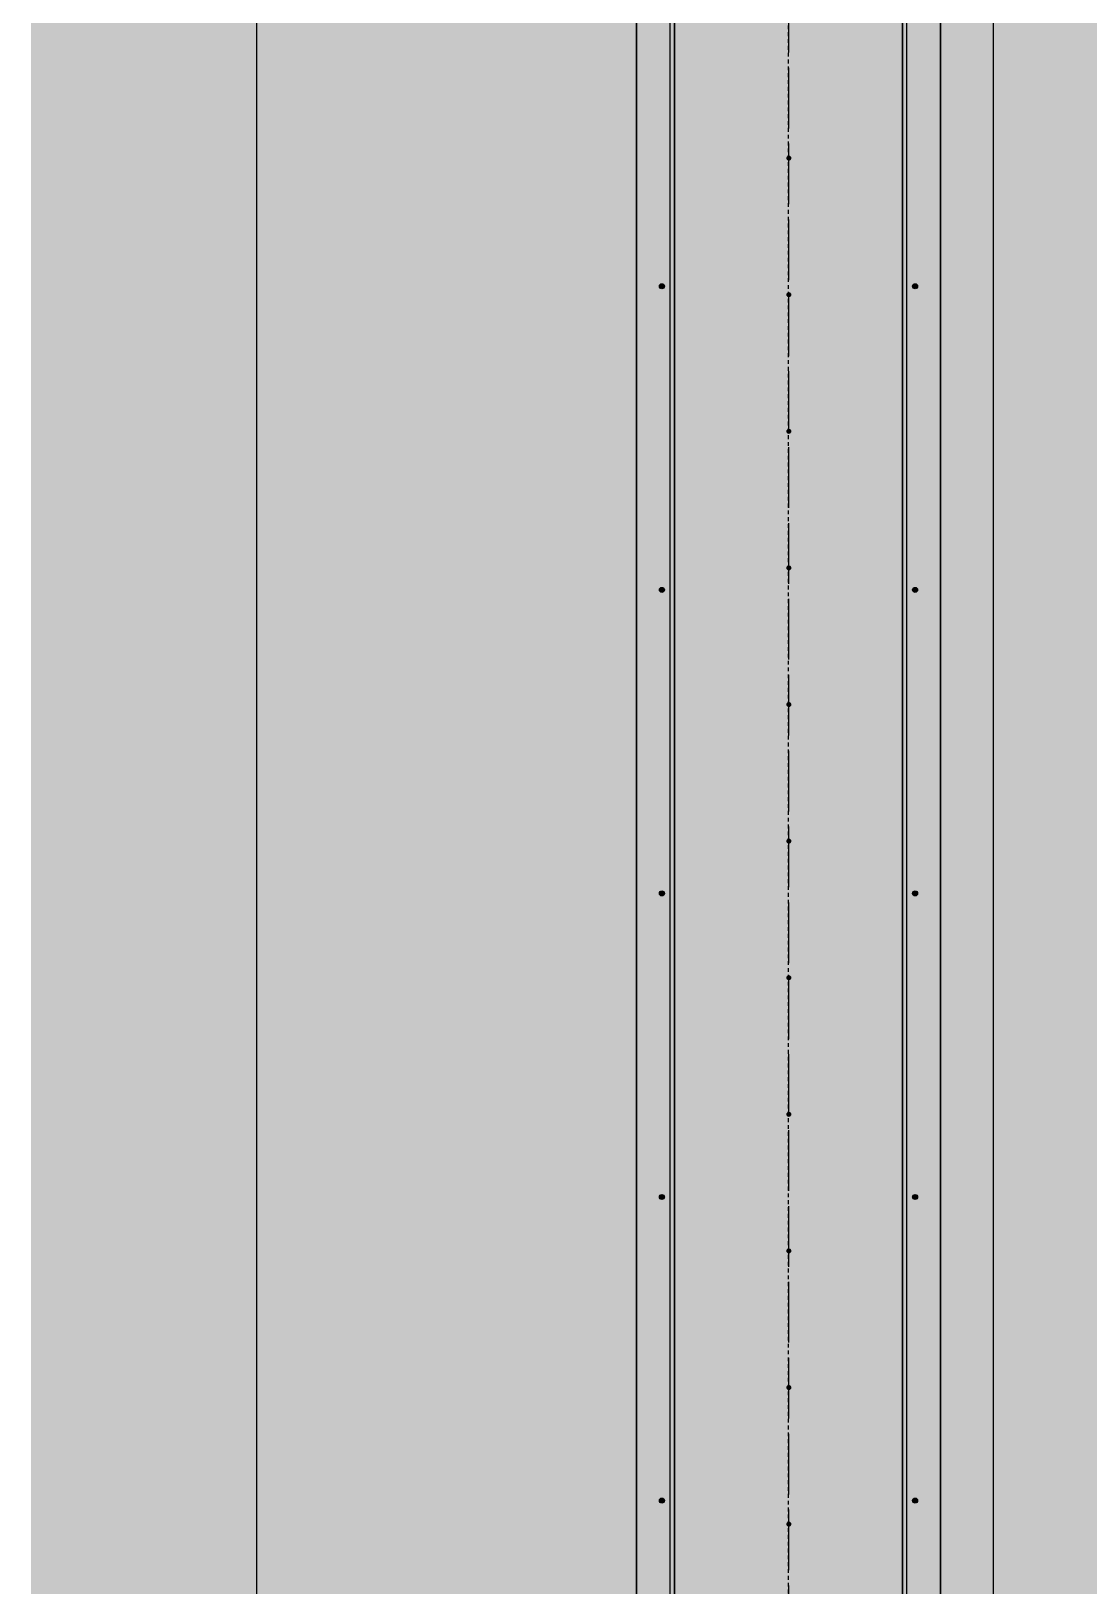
# Model space of a CAD drawing. Header units: millimetres. Extents: x 457 to 3457, y 154 to 6041.
# Drawn here: x 821.4 to 1030.4, y 2275.1 to 2582.4 of the extents above; entities that cross this region are included whole.
import ezdxf

# ---------------------------------------------------------------- set-up
doc = ezdxf.new("R2010")
doc.units = ezdxf.units.MM
doc.linetypes.add('ACAD_ISO02W100', pattern=[15, 12, -3])
doc.linetypes.add('JIS_02_0.7', pattern=[1.35, 0.75, -0.6])
for name, color, linetype in [('4E', 7, 'Continuous'), ('Background', 7, 'Continuous'), ('Baliz', 7, 'Continuous'), ('Lines Runway', 7, 'Continuous'), ('NoUSAR', 7, 'Continuous'), ('RUNWAYS', 7, 'Continuous'), ('TAXIWAYS', 7, 'Continuous')]:
    doc.layers.add(name, color=color, linetype=linetype)

# ---------------------------------------------------------------- blocks, each defined once
blk = doc.blocks.new('*U595')
at = {"layer": 'Baliz', "transparency": 33554687}
h = blk.add_hatch(color=256, dxfattribs=at)
h.dxf.hatch_style = 1
h.set_gradient(color1=(255, 0, 0), color2=(153, 27, 30), name='INVSPHERICAL')
h.paths.add_polyline_path([(-0.5, 0, 1), (0.5, 0, 1)])
at = {"layer": 'Baliz'}
blk.add_circle((0, 0), 0.5, dxfattribs=at)
blk = doc.blocks.new('*U596')
at = {"layer": 'Baliz', "color": 0, "linetype": 'ByBlock', "lineweight": -2, "transparency": 16777216}
for p in [(-50, 120), (0, 120), (-50, 60), (0, 60), (-50, 0), (0, 0)]:
    blk.add_blockref('*U595', p, dxfattribs=at)
blk = doc.blocks.new('*U401')
at = {"layer": 'Baliz'}
blk.add_blockref('*U596', (25, -60), dxfattribs=at)
blk = doc.blocks.new('*U402')
at = {"layer": 'Baliz', "color": 0, "linetype": 'ByBlock', "lineweight": -2, "transparency": 16777216}
for p in [(0, 1080), (0, 1020), (0, 960), (0, 900), (0, 840), (0, 780), (0, 720)]:
    blk.add_blockref('*U401', p, dxfattribs=at)
blk = doc.blocks.new('*U429')
at = {"layer": 'Baliz', "true_color": 0xffffff, "transparency": 33554687}
h = blk.add_hatch(color=7, dxfattribs=at)
h.dxf.hatch_style = 1
h.paths.add_polyline_path([(0, 0.5), (0, -0.5, 0.414214), (0.5, 0, 0.414214)])
h.paths.add_polyline_path([(0, 0.5, 0.414214), (-0.5, 0, 0.414214), (0, -0.5)])
blk = doc.blocks.new('*U430')
at = {"layer": 'Baliz', "color": 0, "linetype": 'ByBlock', "lineweight": -2, "transparency": 16777216}
for p in [(0, 1134), (0, 1107), (0, 1080), (0, 1053), (0, 1026), (0, 999), (0, 972), (0, 945), (0, 918), (0, 891), (0, 864)]:
    blk.add_blockref('*U429', p, dxfattribs=at)
blk = doc.blocks.new('*U627')
at = {"layer": 'Baliz', "transparency": 33554687}
h = blk.add_hatch(color=256, dxfattribs=at)
h.dxf.hatch_style = 1
h.set_gradient(color1=(255, 0, 0), color2=(153, 27, 30), name='INVSPHERICAL')
h.paths.add_polyline_path([(-0.5, 0, 1), (0.5, 0, 1)])
at = {"layer": 'Baliz'}
blk.add_circle((0, 0), 0.5, dxfattribs=at)
blk = doc.blocks.new('*U628')
at = {"layer": 'Baliz', "color": 0, "linetype": 'ByBlock', "lineweight": -2, "transparency": 16777216}
for p in [(-50, 120), (0, 120), (-50, 60), (0, 60), (-50, 0), (0, 0)]:
    blk.add_blockref('*U627', p, dxfattribs=at)
blk = doc.blocks.new('*U552')
at = {"layer": 'Baliz'}
blk.add_blockref('*U628', (25, -60), dxfattribs=at)
blk = doc.blocks.new('*U553')
at = {"layer": 'Baliz', "color": 0, "linetype": 'ByBlock', "lineweight": -2, "transparency": 16777216}
for p in [(0, 1080), (0, 1020), (0, 960), (0, 900), (0, 840), (0, 780), (0, 720)]:
    blk.add_blockref('*U552', p, dxfattribs=at)
blk = doc.blocks.new('*U543')
at = {"layer": 'Baliz', "true_color": 0xffffff, "transparency": 33554687}
h = blk.add_hatch(color=7, dxfattribs=at)
h.dxf.hatch_style = 1
h.paths.add_polyline_path([(0, 0.5), (0, -0.5, 0.414214), (0.5, 0, 0.414214)])
h.paths.add_polyline_path([(0, 0.5, 0.414214), (-0.5, 0, 0.414214), (0, -0.5)])
blk = doc.blocks.new('*U544')
at = {"layer": 'Baliz', "color": 0, "linetype": 'ByBlock', "lineweight": -2, "transparency": 16777216}
for p in [(0, 1134), (0, 1107), (0, 1080), (0, 1053), (0, 1026), (0, 999), (0, 972), (0, 945), (0, 918), (0, 891), (0, 864)]:
    blk.add_blockref('*U543', p, dxfattribs=at)
blk = doc.blocks.new('TOT')
at = {"layer": '4E', "true_color": 0x136734, "transparency": 33554687}
h = blk.add_hatch(color=116, dxfattribs=at)
h.dxf.hatch_style = 1
h.paths.add_polyline_path([(-914.35, -1391.777), (-914.35, -1241.793), (-944.35, -1091.793), (-944.35, 488.207), (-989.35, 488.207), (-989.35, 488.207), (-989.35, -1751.793), (-914.484, -1751.793)])
h.paths.add_polyline_path([(-764.216, -1751.793), (-764.339, -1421.793), (-764.35, -1421.793), (-764.35, -1241.793), (-734.35, -1091.793), (-734.35, 488.207), (-689.35, 488.207), (-689.35, -1751.793)])
h.paths.add_polyline_path([(-689.35, 2728.207), (-764.216, 2728.207), (-764.35, 2368.191), (-764.35, 2218.207), (-734.35, 2068.207), (-734.35, 488.207), (-689.35, 488.207)])
h.paths.add_polyline_path([(178.054, -1987.847), (178.054, -2017.63), (187.415, -2017.63), (187.415, -1987.847)], flags=9)
h.paths.add_polyline_path([(195.371, -1686.485), (223.214, -1686.485), (223.214, -1677.124), (195.371, -1677.124)], flags=9)
h.paths.add_polyline_path([(219.159, -2046.334), (249.331, -2046.334), (249.331, -2036.973), (219.159, -2036.973)], flags=9)
at = {"layer": '4E', "true_color": 0x939598, "transparency": 33554687}
h = blk.add_hatch(color=252, dxfattribs=at)
h.dxf.hatch_style = 1
h.paths.add_polyline_path([(-869.753, 487.987), (-944.753, 487.987), (-944.753, -1092.013), (-914.753, -1242.013), (-914.753, -1392.013), (-869.753, -1392.013)])
h.paths.add_polyline_path([(-862.253, -1392.013), (-914.753, -1392.013), (-914.753, -1422.013), (-914.363, -1422.013), (-862.253, -1422.013)])
h.paths.add_polyline_path([(-764.753, -1392.013), (-817.253, -1392.013), (-817.253, -1422.013), (-764.753, -1422.013)])
h.paths.add_polyline_path([(-734.753, -1092.013), (-734.753, 487.987), (-809.753, 487.987), (-809.753, -1392.013), (-764.753, -1392.013), (-764.753, -1242.013)])
h.paths.add_polyline_path([(-869.753, 2367.987), (-914.753, 2367.987), (-914.753, 2217.987), (-944.753, 2067.987), (-944.753, 487.987), (-869.753, 487.987)])
h.paths.add_polyline_path([(-764.753, 2367.987), (-809.753, 2367.987), (-809.753, 487.987), (-734.753, 487.987), (-734.753, 2067.987), (-764.753, 2217.987)])
h.paths.add_polyline_path([(-764.753, 2397.987), (-817.253, 2397.987), (-817.253, 2367.987), (-764.753, 2367.987)])
h.paths.add_polyline_path([(-862.253, 2397.987), (-914.753, 2397.987), (-914.753, 2367.987), (-869.753, 2367.987), (-862.253, 2367.987)])
at = {"layer": '4E', "true_color": 0x383838, "transparency": 33554687}
h = blk.add_hatch(color=250, dxfattribs=at)
h.dxf.hatch_style = 1
h.paths.add_polyline_path([(-869.753, 2367.987), (-862.253, 2367.987), (-862.253, -1392.013), (-869.753, -1392.013)])
at = {"layer": '4E', "true_color": 0x000000, "transparency": 33554687}
h = blk.add_hatch(color=18, dxfattribs=at)
h.dxf.hatch_style = 1
h.paths.add_polyline_path([(-862.253, -1392.013), (-839.753, -1392.013), (-839.753, 487.987), (-862.253, 487.987)])
h.paths.add_polyline_path([(-839.753, 2367.987), (-862.253, 2367.987), (-862.253, 487.987), (-839.753, 487.987)])
h = blk.add_hatch(color=18, dxfattribs=at)
h.dxf.hatch_style = 1
h.paths.add_polyline_path([(-862.253, 487.987), (-862.253, -1392.013), (-817.253, -1392.013), (-817.253, 487.987), (-817.253, 2367.987), (-862.253, 2367.987)])
edge = h.paths.add_edge_path()
edge.add_line((-817.253, -1392.013), (-764.753, -1392.013))
edge.add_line((-809.753, -1392.013), (-809.753, 487.987))
edge.add_line((-809.753, 2367.987), (-809.753, 487.987))
edge.add_line((-817.253, 2367.987), (-764.753, 2367.987))
at = {"layer": '4E', "true_color": 0x383838, "transparency": 33554687}
h = blk.add_hatch(color=250, dxfattribs=at)
h.dxf.hatch_style = 1
h.paths.add_polyline_path([(-809.753, 2367.987), (-817.253, 2367.987), (-817.253, -1392.013), (-809.753, -1392.013)])
at = {"layer": '4E', "true_color": 0x000000, "transparency": 33554687}
h = blk.add_hatch(color=18, dxfattribs=at)
h.dxf.hatch_style = 1
h.paths.add_polyline_path([(-817.253, 487.987), (-839.753, 487.987), (-839.753, -1392.013), (-817.253, -1392.013)])
at = {"layer": 'Lines Runway', "true_color": 0x636466, "transparency": 33554687}
h = blk.add_hatch(color=251, dxfattribs=at)
h.paths.add_polyline_path([(-861.922, -1392.18), (-862.253, -1392.18), (-862.253, -1392.204, 0.929161)])
h.paths.add_polyline_path([(-862.253, -1392.204), (-862.253, -1392.013), (-862.253, 2367.987), (-817.253, 2367.987), (-817.253, -1392.013), (-862.253, -1392.013), (-862.253, -1392.18), (-861.922, -1392.18, -0.929161)])
h.paths.add_polyline_path([(-817.253, -1391.579, -1), (-818.121, -1391.579, -1)])
h.paths.add_polyline_path([(-852.753, -1294.013), (-852.753, -1293.813), (-848.753, -1293.813), (-848.753, -1294.013)], flags=16)
h.paths.add_polyline_path([(-861.353, -1256.013), (-861.353, -1226.013), (-859.553, -1226.013), (-859.553, -1256.013)], flags=16)
h.paths.add_polyline_path([(-857.753, -1256.013), (-857.753, -1226.013), (-855.953, -1226.013), (-855.953, -1256.013)], flags=16)
h.paths.add_polyline_path([(-854.153, -1256.013), (-854.153, -1226.013), (-852.353, -1226.013), (-852.353, -1233.613), (-850.553, -1233.613), (-850.553, -1226.013), (-848.753, -1226.013), (-848.753, -1256.013), (-850.553, -1256.013), (-850.553, -1233.813), (-852.353, -1233.813), (-852.353, -1256.013)], flags=16)
h.paths.add_polyline_path([(-846.953, -1256.013), (-846.953, -1226.013), (-845.153, -1226.013), (-845.153, -1256.013)], flags=16)
h.paths.add_polyline_path([(-843.353, -1256.013), (-843.353, -1226.013), (-841.553, -1226.013), (-841.553, -1256.013)], flags=16)
h.paths.add_polyline_path([(-837.953, -1256.013), (-837.953, -1226.013), (-836.153, -1226.013), (-836.153, -1256.013)], flags=16)
h.paths.add_polyline_path([(-834.353, -1256.013), (-834.353, -1226.013), (-832.553, -1226.013), (-832.553, -1256.013)], flags=16)
h.paths.add_polyline_path([(-830.753, -1256.013), (-830.753, -1226.013), (-828.953, -1226.013), (-828.953, -1256.013)], flags=16)
h.paths.add_polyline_path([(-827.153, -1256.013), (-827.153, -1226.013), (-825.353, -1226.013), (-825.353, -1256.013)], flags=16)
h.paths.add_polyline_path([(-823.553, -1256.013), (-823.553, -1226.013), (-821.753, -1226.013), (-821.753, -1256.013)], flags=16)
h.paths.add_polyline_path([(-819.953, -1256.013), (-819.953, -1226.013), (-818.153, -1226.013), (-818.153, -1256.013)], flags=16)
h.paths.add_polyline_path([(-841.253, -1214.013), (-841.253, -1205.013), (-840.453, -1205.013), (-840.453, -1212.513), (-838.253, -1212.513), (-838.253, -1214.013), (-839.753, -1214.013)], flags=16)
h.paths.add_polyline_path([(-838.953, -1199.513), (-838.953, -1198.713), (-837.553, -1197.441), (-837.553, -1195.513), (-839.753, -1195.513), (-839.753, -1194.013), (-839.753, -1190.013), (-836.753, -1190.013), (-836.753, -1195.513), (-836.753, -1197.513)], flags=16)
h.paths.add_polyline_path([(-842.753, -1199.013), (-842.753, -1191.513), (-843.053, -1191.513), (-843.053, -1190.313, -0.4142136), (-842.753, -1190.013), (-841.953, -1190.013), (-841.953, -1199.013)], flags=16)
h.paths.add_polyline_path([(-838.953, -1194.013), (-838.953, -1191.513), (-837.553, -1191.513), (-837.553, -1194.013)], flags=0)
h.paths.add_polyline_path([(-840.203, -1178.013), (-840.203, -1134.013), (-839.303, -1134.013), (-839.303, -1178.013)], flags=16)
h.paths.add_polyline_path([(-830.753, -1112.013), (-830.753, -1089.513), (-828.953, -1089.513), (-828.953, -1112.013)], flags=16)
h.paths.add_polyline_path([(-830.753, -862.013), (-830.753, -802.013), (-820.753, -802.013), (-820.753, -862.013)], flags=16)
h.paths.add_polyline_path([(-830.753, 2065.487), (-830.753, 2087.987), (-828.953, 2087.987), (-828.953, 2065.487)], flags=16)
h.paths.add_polyline_path([(-842.753, 2165.987), (-842.753, 2174.987), (-841.953, 2174.987), (-841.953, 2167.487), (-841.653, 2167.487), (-841.653, 2166.287, -0.4142136), (-841.953, 2165.987)], flags=16)
h.paths.add_polyline_path([(-839.753, 2165.987), (-839.753, 2174.987), (-836.753, 2174.987), (-836.753, 2165.987)], flags=16)
h.paths.add_polyline_path([(-838.953, 2167.487), (-838.953, 2173.487), (-837.553, 2173.487), (-837.553, 2167.487)], flags=0)
h.paths.add_polyline_path([(-841.253, 2180.987), (-841.253, 2186.287), (-840.653, 2186.287), (-841.253, 2189.987), (-840.453, 2189.987), (-839.853, 2186.287), (-839.053, 2186.287), (-839.053, 2189.987), (-838.253, 2189.987), (-838.253, 2180.987)], flags=16)
h.paths.add_polyline_path([(-840.453, 2182.487), (-840.453, 2184.787), (-839.053, 2184.787), (-839.053, 2182.487)], flags=0)
at = {"layer": 'RUNWAYS'}
h = blk.add_hatch(color=256, dxfattribs=at)
h.dxf.hatch_style = 1
h.paths.add_polyline_path([(-863.153, -1262.813), (-862.253, -1262.813), (-862.253, 2238.787), (-863.153, 2238.787)])
h = blk.add_hatch(color=256, dxfattribs=at)
h.dxf.hatch_style = 1
h.paths.add_polyline_path([(-816.353, 2238.787), (-817.253, 2238.787), (-817.253, -1262.813), (-816.353, -1262.813)])
h = blk.add_hatch(color=256, dxfattribs=at)
h.dxf.hatch_style = 1
h.paths.add_polyline_path([(-839.303, -46.013), (-840.203, -46.013), (-840.203, -90.013), (-839.303, -90.013)])
h = blk.add_hatch(color=256, dxfattribs=at)
h.dxf.hatch_style = 1
h.paths.add_polyline_path([(-839.303, -114.013), (-840.203, -114.013), (-840.203, -158.013), (-839.303, -158.013)])
h = blk.add_hatch(color=256, dxfattribs=at)
h.dxf.hatch_style = 1
h.paths.add_polyline_path([(-839.303, -182.013), (-840.203, -182.013), (-840.203, -226.013), (-839.303, -226.013)])
h = blk.add_hatch(color=256, dxfattribs=at)
h.dxf.hatch_style = 1
h.paths.add_polyline_path([(-839.303, -250.013), (-840.203, -250.013), (-840.203, -294.013), (-839.303, -294.013)])
h = blk.add_hatch(color=256, dxfattribs=at)
h.dxf.hatch_style = 1
h.paths.add_polyline_path([(-839.303, -318.013), (-840.203, -318.013), (-840.203, -362.013), (-839.303, -362.013)])
h = blk.add_hatch(color=256, dxfattribs=at)
h.dxf.hatch_style = 1
h.paths.add_polyline_path([(-850.553, -339.513), (-848.753, -339.513), (-848.753, -362.013), (-850.553, -362.013)])
h = blk.add_hatch(color=256, dxfattribs=at)
h.dxf.hatch_style = 1
h.paths.add_polyline_path([(-828.953, -339.513), (-830.753, -339.513), (-830.753, -362.013), (-828.953, -362.013)])
at = {"layer": '4E'}
for p, q in [((-944.753, -1090.32), (-944.753, 489.68)), ((-869.753, -1392.013), (-869.753, 487.987)), ((-809.753, -1392.013), (-809.753, 487.987))]:
    blk.add_line(p, q, dxfattribs=at)
blk.add_lwpolyline([(-817.253, 2367.987), (-809.753, 2367.987), (-809.753, -1392.013), (-817.253, -1392.013)], close=True, dxfattribs=at)
at = {"layer": 'NoUSAR', "linetype": 'JIS_02_0.7'}
blk.add_line((-839.753, -2033.207), (-839.753, 3069.68), dxfattribs=at)
at = {"layer": 'RUNWAYS'}
blk.add_line((-862.253, -1262.013), (-862.253, 2237.987), dxfattribs=at)
for points in [[(-862.253, -1392.013), (-817.253, -1392.013), (-817.253, 2367.987), (-862.253, 2367.987)], [(-862.253, 2367.987), (-817.253, 2367.987), (-817.253, -1392.013), (-862.253, -1392.013)], [(-863.153, 2238.787), (-862.253, 2238.787), (-862.253, -1262.813), (-863.153, -1262.813)], [(-816.353, 2238.787), (-817.253, 2238.787), (-817.253, -1262.813), (-816.353, -1262.813)]]:
    blk.add_lwpolyline(points, close=True, dxfattribs=at)
blk.add_lwpolyline([(-862.253, 487.987), (-862.253, -1392.013), (-817.253, -1392.013), (-817.253, 487.987)], dxfattribs=at)
at = {"layer": 'TAXIWAYS'}
blk.add_line((-869.753, 351.91), (-869.753, -1392.013), dxfattribs=at)
at = {"layer": 'TAXIWAYS', "linetype": 'ACAD_ISO02W100'}
blk.add_line((-839.753, 309.398), (-839.753, -1287.731), dxfattribs=at)
at = {"layer": 'TAXIWAYS'}
for points in [[(-809.753, -552.039), (-809.753, 22.334)], [(-799.253, -552.039), (-799.253, 22.334)]]:
    blk.add_lwpolyline(points, dxfattribs=at)
at = {"layer": 'Baliz'}
for name, p in [('*U402', (-839.753, -1143.813)), ('*U553', (-839.753, -1143.813)), ('*U430', (-839.689, -1232.473)), ('*U544', (-839.689, -1232.473))]:
    blk.add_blockref(name, p, dxfattribs=at)

msp = doc.modelspace()

# ---------------------------------------------------------------- block references
at = {"layer": 'Background'}
msp.add_blockref('TOT', (1810.78, 2655.78), dxfattribs=at)

doc.saveas('drawing.dxf')
